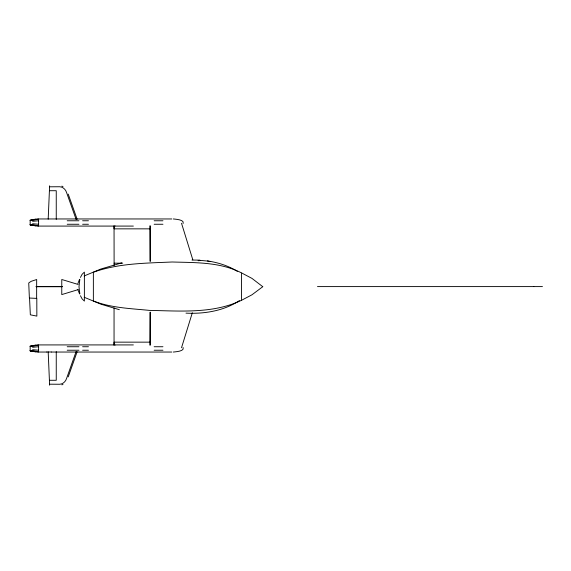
<?xml version="1.0" encoding="UTF-8"?>
<svg xmlns="http://www.w3.org/2000/svg" width="571" height="571" viewBox="0 0 571 571"><rect width="100%" height="100%" fill="white"/><g stroke="black" fill="none" stroke-linecap="round" stroke-linejoin="round"><path stroke-width="0.86" d="M150.187 226.052L150.187 261.404L150.016 225.681M150.016 345.319L150.166 312.194M79.833 293.844L78.984 286.778L79.833 279.347M48.185 219.171L49.62 185.811M49.62 385.189L48.185 351.829M114.892 225.681L114.05 228.85L114.114 265.465M77.892 283.58L79.533 279.34M181.528 347.718L192.327 312.772M76.164 351.443L66.543 378.566C65.594 381.564 62.96 384.076 59.727 384.254L49.841 384.197M68.227 376.874L77.135 351.765M113.365 344.984L114.05 342.15L114.05 307.826M80.432 277.449L82.096 274.323L84.38 272.11L84.38 301.081L82.096 298.869L80.432 295.742M183.105 223.511C184.726 219.742 175.925 219.228 173.313 218.957M262.767 286.706L251.968 294.793L241.519 300.303L241.519 272.888L251.968 278.398L262.767 286.692M239.449 300.582C223.768 310.945 204.489 314.043 185.996 313.136M84.187 275.943L100.917 268.998L121.766 262.874M241.176 300.453C212.84 313.886 180.093 310.959 149.595 310.403C130.766 308.504 111.145 307.947 93.366 300.967L93.366 272.224C118.433 263.238 145.819 263.181 172.171 261.996C195.325 262.696 219.999 261.946 241.176 272.738M61.861 384.854L62.981 384.397M78.156 289.625L61.768 294.586L61.768 279.497L78.156 284.458M36.637 298.19L36.672 279.519L31.405 281.246A15.531 15.531 0 0 0 28.736 283.016L29.378 298.041L36.808 298.383L36.851 316.106L30.334 314.828L29.556 298.198M30.17 220.27L38.607 219.121M30.17 220.492L38.607 219.357M30.17 346.233L38.607 345.091M30.17 346.461L38.607 345.319M49.841 186.803L59.727 186.746C62.96 186.924 65.594 189.436 66.543 192.434L76.164 219.557M198.094 260.711L201.292 260.469L207.923 261.097A9.165 1.178 10.4 0 1 210.035 261.597M35.481 219.15L30.17 220.142L30.17 224.931L35.481 225.88M35.481 345.12L30.17 346.105L30.17 350.901L35.481 351.85M32.604 221.312L38.607 220.77M32.604 347.282L38.607 346.74M35.481 219.178L38.607 218.964L38.607 226.08L35.481 225.852M35.481 345.148L38.607 344.934L38.607 352.043L35.481 351.822M49.591 190.714L56.251 190.714L56.251 219.364M39.213 218.957L171.807 218.957M67.2 220.77L78.941 220.77M82.609 220.77L88.448 220.77M154.149 220.77L162.956 220.77M67.2 224.26L78.941 224.26M82.609 224.26L88.448 224.26M154.149 224.26L162.956 224.26M39.213 226.08L133.357 226.08M150.03 228.85L114.05 228.85L113.365 226.016M191.999 260.055L199.943 260.126M114.05 263.174L122.729 263.174M36.194 286.599L62.189 286.599M317.476 286.599L533.792 286.599M534.063 286.599L542.45 286.599M36.016 286.706L62.225 286.706M150.03 342.15L114.05 342.15L114.892 345.319M39.213 344.92L133.357 344.92M67.2 346.74L78.941 346.74M82.609 346.74L88.448 346.74M154.149 346.74L162.956 346.74M67.2 350.23L78.941 350.23M82.609 350.23L88.448 350.23M154.149 350.23L162.956 350.23M46.801 351.993L51.276 351.993M39.213 352.043L46.801 352.043M51.276 352.043L171.807 352.043M173.313 352.043C175.925 351.772 184.726 351.258 183.105 347.489M49.591 380.286L56.251 380.286L56.251 351.636M38.607 224.26L32.604 223.718M38.607 350.23L32.604 349.688M38.607 225.681L30.17 224.539M38.607 225.909L30.17 224.767M38.607 351.643L30.17 350.508M38.607 351.879L30.17 350.73M207.43 260.911C217.908 262.51 228.286 265.693 237.315 271.346M30.17 224.895L32.604 225.459M30.17 350.858L32.604 351.429M119.346 309.689L100.917 304.193L84.187 297.255M61.861 186.146L62.981 186.603M79.533 293.851L77.892 289.611M68.227 194.126L77.135 219.235M181.528 223.282L192.82 259.805M150.187 312.251L150.187 344.948"/></g></svg>
